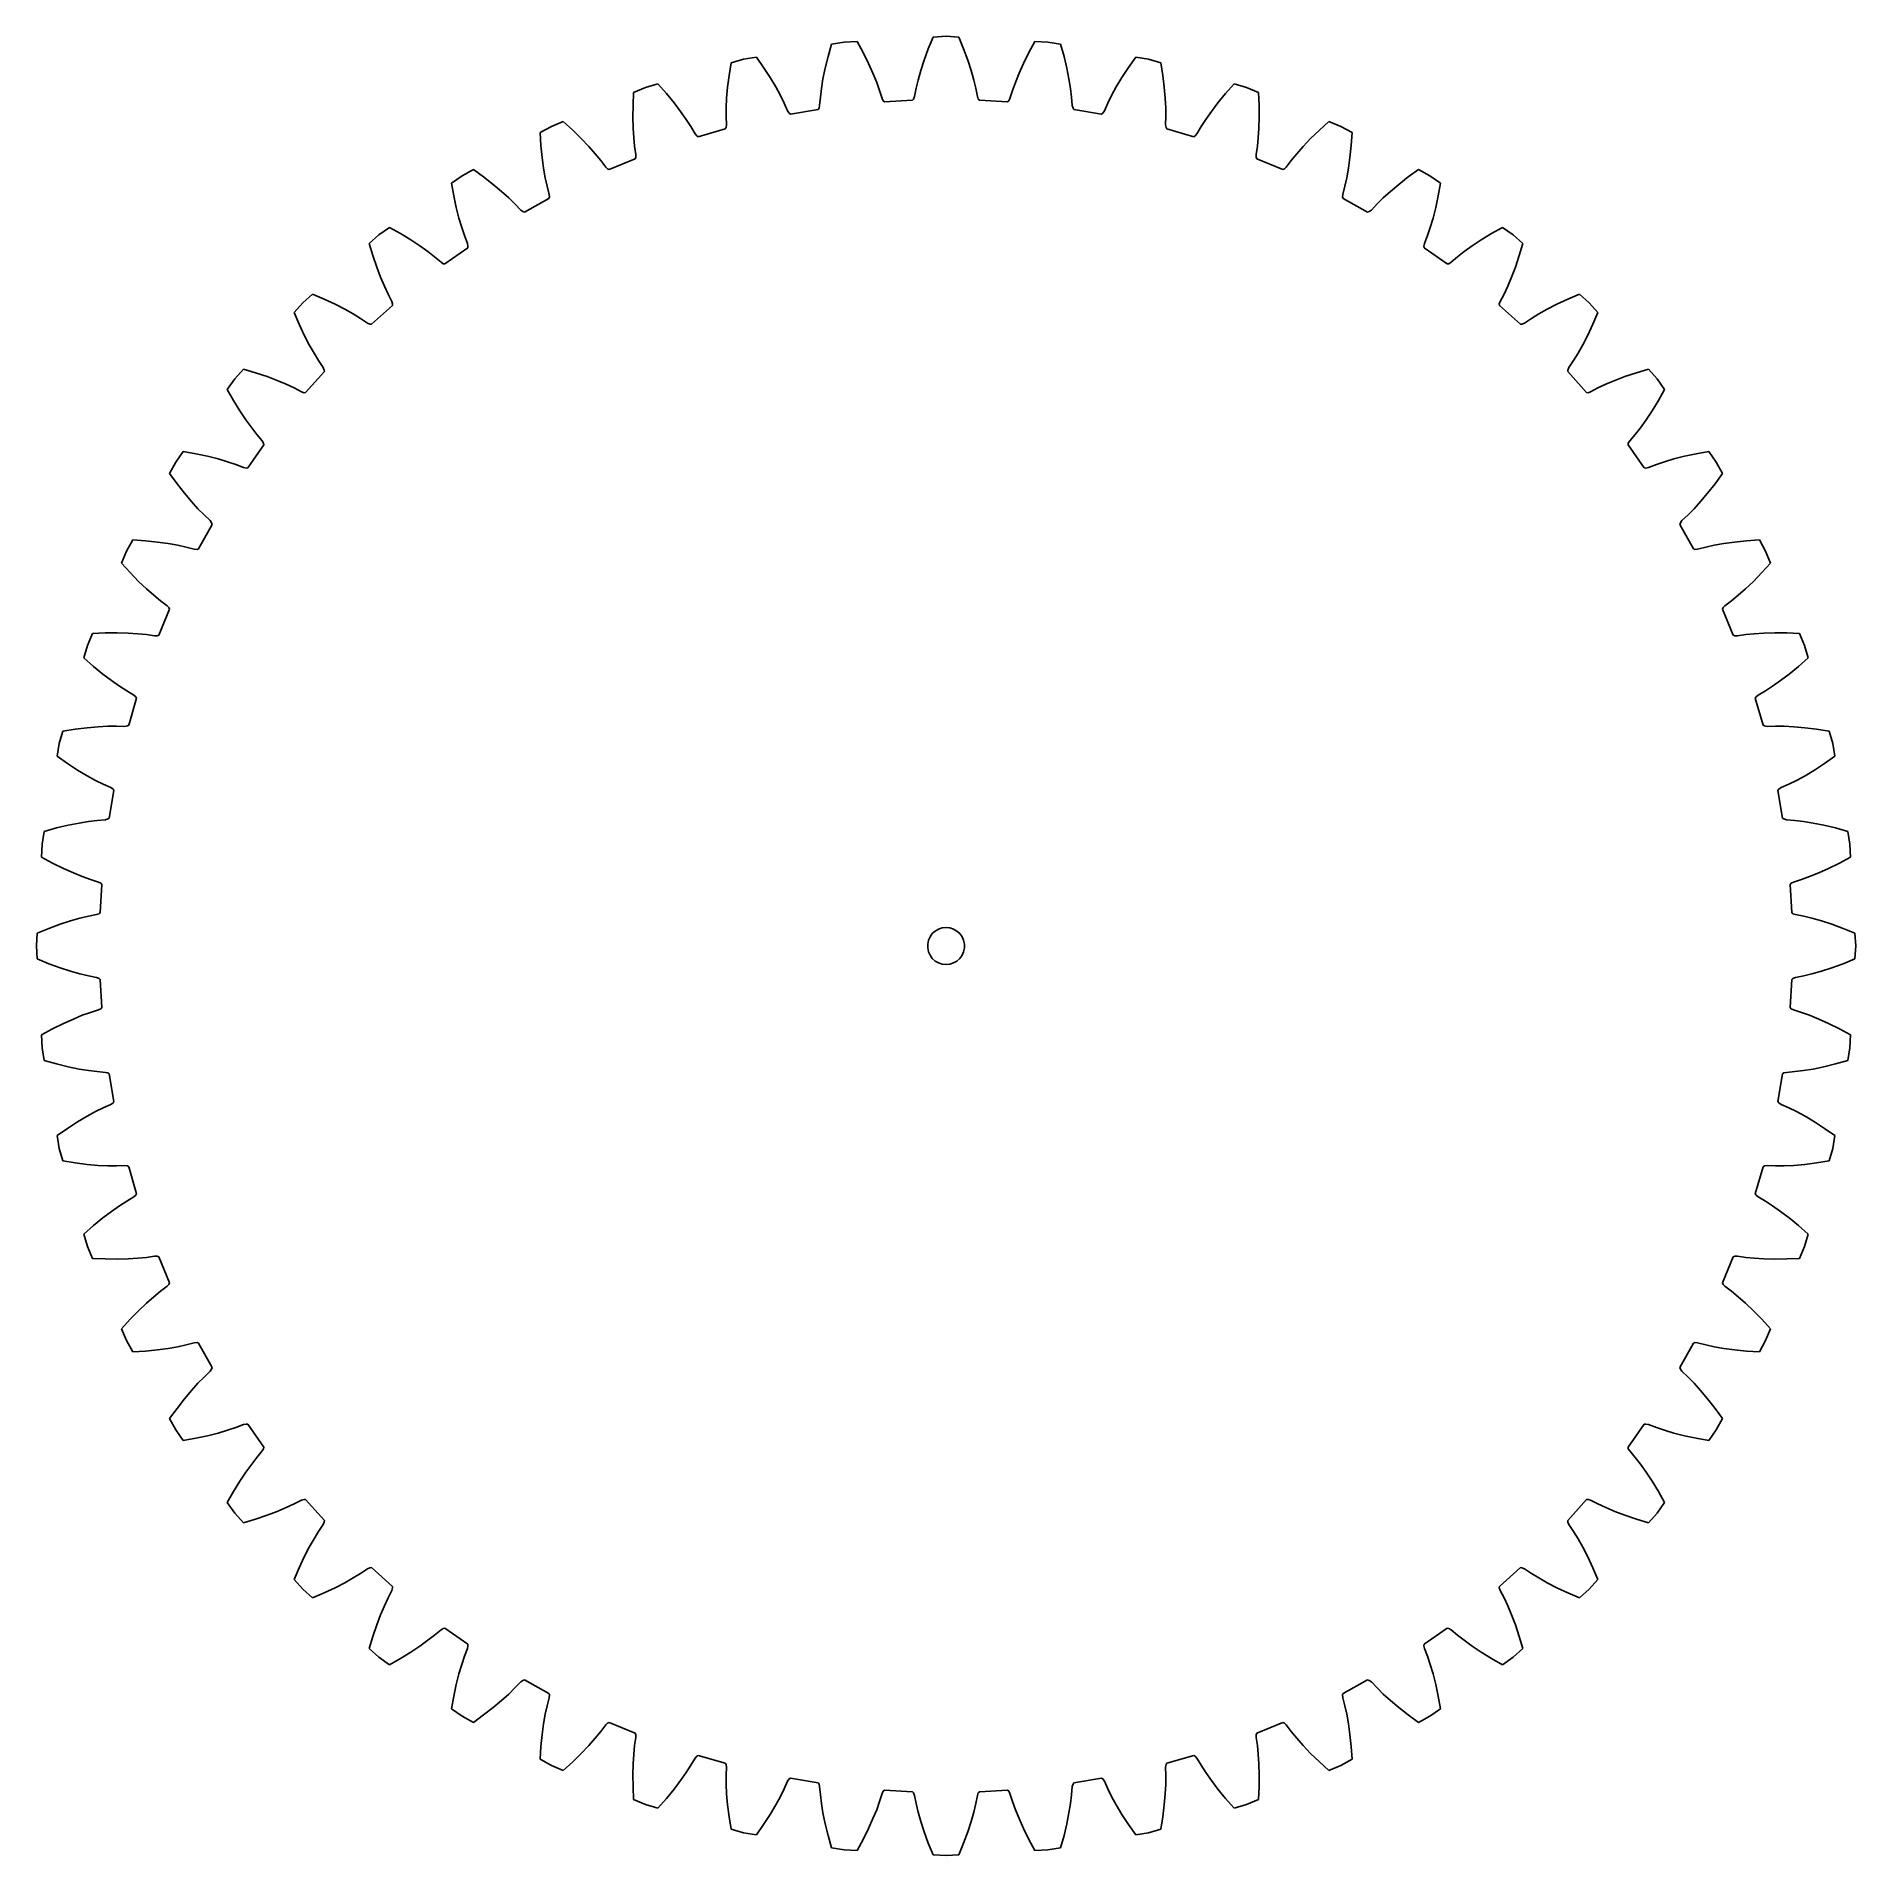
# Model space of a CAD drawing. Extents: x 0 to 148, y 0 to 148.
import ezdxf

# ---------------------------------------------------------------- set-up
doc = ezdxf.new("R2010")
doc.units = 0

msp = doc.modelspace()

# ---------------------------------------------------------------- linework, layer by layer
for p, q in [((73.85, 147.7), (72.8, 147.64)), ((74.89, 147.64), (73.85, 147.7)), ((64.55, 147.06), (64.27, 146.06)), ((65.58, 147.23), (64.55, 147.06)), ((66.63, 147.29), (65.58, 147.23)), ((67.12, 146.38), (66.63, 147.29)), ((67.55, 145.5), (67.12, 146.38)), ((72.41, 146.68), (72.08, 145.76)), ((72.8, 147.64), (72.41, 146.68)), ((75.28, 146.68), (74.89, 147.64)), ((75.62, 145.76), (75.28, 146.68)), ((80.58, 146.38), (80.14, 145.5)), ((81.07, 147.29), (80.58, 146.38)), ((82.12, 147.23), (81.07, 147.29)), ((83.15, 147.06), (82.12, 147.23)), ((83.43, 146.06), (83.15, 147.06)), ((56.41, 145.55), (56.24, 144.53)), ((57.42, 145.84), (56.41, 145.55)), ((58.45, 146.02), (57.42, 145.84)), ((59.04, 145.17), (58.45, 146.02)), ((59.57, 144.35), (59.04, 145.17)), ((64.04, 145.11), (63.86, 144.24)), ((64.27, 146.06), (64.04, 145.11)), ((67.92, 144.7), (67.55, 145.5)), ((71.81, 144.92), (71.59, 144.15)), ((72.08, 145.76), (71.81, 144.92)), ((75.89, 144.92), (75.62, 145.76)), ((76.1, 144.15), (75.89, 144.92)), ((80.14, 145.5), (79.78, 144.7)), ((83.66, 145.11), (83.43, 146.06)), ((83.83, 144.24), (83.66, 145.11)), ((88.66, 145.17), (88.12, 144.35)), ((89.25, 146.02), (88.66, 145.17)), ((90.28, 145.84), (89.25, 146.02)), ((91.29, 145.55), (90.28, 145.84)), ((91.45, 144.53), (91.29, 145.55)), ((49.46, 143.55), (48.49, 143.15)), ((50.46, 143.84), (49.46, 143.55)), ((51.15, 143.07), (50.46, 143.84)), ((56.12, 143.56), (56.04, 142.68)), ((56.24, 144.53), (56.12, 143.56)), ((60.02, 143.59), (59.57, 144.35)), ((60.4, 142.89), (60.02, 143.59)), ((63.74, 143.46), (63.65, 142.77)), ((63.86, 144.24), (63.74, 143.46)), ((68.22, 143.96), (67.92, 144.7)), ((68.45, 143.31), (68.22, 143.96)), ((68.66, 142.66), (68.45, 143.31)), ((71.43, 143.48), (71.3, 142.81)), ((71.59, 144.15), (71.43, 143.48)), ((76.27, 143.48), (76.1, 144.15)), ((76.4, 142.81), (76.27, 143.48)), ((79.24, 143.31), (79.03, 142.66)), ((79.48, 143.96), (79.24, 143.31)), ((79.78, 144.7), (79.48, 143.96)), ((83.96, 143.46), (83.83, 144.24)), ((84.05, 142.77), (83.96, 143.46)), ((87.67, 143.59), (87.29, 142.89)), ((88.12, 144.35), (87.67, 143.59)), ((91.57, 143.56), (91.45, 144.53)), ((91.65, 142.68), (91.57, 143.56)), ((97.23, 143.84), (96.55, 143.07)), ((98.24, 143.55), (97.23, 143.84)), ((99.21, 143.15), (98.24, 143.55)), ((48.44, 142.12), (48.43, 141.14)), ((48.49, 143.15), (48.44, 142.12)), ((51.77, 142.31), (51.15, 143.07)), ((52.3, 141.6), (51.77, 142.31)), ((56.01, 141.89), (56, 141.19)), ((56.04, 142.68), (56.01, 141.89)), ((60.71, 142.27), (60.4, 142.89)), ((60.99, 141.65), (60.71, 142.27)), ((63.54, 141.88), (63.46, 141.77)), ((63.59, 142.09), (63.54, 141.88)), ((63.65, 142.77), (63.59, 142.09)), ((68.76, 142.47), (68.66, 142.66)), ((68.86, 142.38), (68.76, 142.47)), ((71.13, 142.51), (68.86, 142.38)), ((71.22, 142.61), (71.13, 142.51)), ((71.3, 142.81), (71.22, 142.61)), ((76.47, 142.61), (76.4, 142.81)), ((76.56, 142.51), (76.47, 142.61)), ((78.84, 142.38), (76.56, 142.51)), ((78.94, 142.47), (78.84, 142.38)), ((79.03, 142.66), (78.94, 142.47)), ((84.1, 142.09), (84.05, 142.77)), ((84.16, 141.88), (84.1, 142.09)), ((84.23, 141.77), (84.16, 141.88)), ((86.98, 142.27), (86.71, 141.65)), ((87.29, 142.89), (86.98, 142.27)), ((91.69, 141.89), (91.65, 142.68)), ((91.7, 141.19), (91.69, 141.89)), ((95.93, 142.31), (95.39, 141.6)), ((96.55, 143.07), (95.93, 142.31)), ((99.26, 142.12), (99.21, 143.15)), ((99.27, 141.14), (99.26, 142.12)), ((41.81, 140.38), (40.89, 139.88)), ((42.77, 140.78), (41.81, 140.38)), ((43.54, 140.09), (42.77, 140.78)), ((48.43, 141.14), (48.45, 140.25)), ((52.76, 140.95), (52.3, 141.6)), ((53.13, 140.37), (52.76, 140.95)), ((53.48, 139.78), (53.13, 140.37)), ((56.02, 140.51), (55.99, 140.3)), ((56, 141.19), (56.02, 140.51)), ((61.11, 141.47), (60.99, 141.65)), ((61.22, 141.39), (61.11, 141.47)), ((63.46, 141.77), (61.22, 141.39)), ((86.48, 141.39), (84.23, 141.77)), ((86.59, 141.47), (86.48, 141.39)), ((86.71, 141.65), (86.59, 141.47)), ((91.68, 140.51), (91.7, 141.19)), ((91.71, 140.3), (91.68, 140.51)), ((94.56, 140.37), (94.22, 139.78)), ((94.94, 140.95), (94.56, 140.37)), ((95.39, 141.6), (94.94, 140.95)), ((99.25, 140.25), (99.27, 141.14)), ((104.92, 140.78), (104.16, 140.09)), ((105.89, 140.38), (104.92, 140.78)), ((106.81, 139.88), (105.89, 140.38)), ((40.89, 139.88), (40.95, 138.84)), ((40.95, 138.84), (41.05, 137.87)), ((44.24, 139.41), (43.54, 140.09)), ((44.85, 138.76), (44.24, 139.41)), ((48.45, 140.25), (48.5, 139.46)), ((48.5, 139.46), (48.57, 138.77)), ((53.62, 139.62), (53.48, 139.78)), ((53.73, 139.55), (53.62, 139.62)), ((55.92, 140.18), (53.73, 139.55)), ((55.99, 140.3), (55.92, 140.18)), ((91.77, 140.18), (91.71, 140.3)), ((93.96, 139.55), (91.77, 140.18)), ((94.08, 139.62), (93.96, 139.55)), ((94.22, 139.78), (94.08, 139.62)), ((99.13, 138.77), (99.2, 139.46)), ((99.2, 139.46), (99.25, 140.25)), ((103.45, 139.41), (102.84, 138.76)), ((104.16, 140.09), (103.45, 139.41)), ((106.64, 137.87), (106.74, 138.84)), ((106.74, 138.84), (106.81, 139.88)), ((41.05, 137.87), (41.17, 136.99)), ((45.37, 138.17), (44.85, 138.76)), ((45.82, 137.63), (45.37, 138.17)), ((46.23, 137.09), (45.82, 137.63)), ((48.61, 137.76), (46.5, 136.89)), ((48.57, 138.77), (48.66, 138.1)), ((48.66, 137.88), (48.61, 137.76)), ((48.66, 138.1), (48.66, 137.88)), ((99.03, 138.1), (99.13, 138.77)), ((99.04, 137.88), (99.03, 138.1)), ((99.09, 137.76), (99.04, 137.88)), ((101.19, 136.89), (99.09, 137.76)), ((101.88, 137.63), (101.47, 137.09)), ((102.32, 138.17), (101.88, 137.63)), ((102.84, 138.76), (102.32, 138.17)), ((106.52, 136.99), (106.64, 137.87)), ((34.56, 136.38), (33.7, 135.77)), ((35.48, 136.88), (34.56, 136.38)), ((36.31, 136.28), (35.48, 136.88)), ((37.09, 135.68), (36.31, 136.28)), ((41.17, 136.99), (41.31, 136.21)), ((41.31, 136.21), (41.46, 135.53)), ((46.38, 136.94), (46.23, 137.09)), ((46.5, 136.89), (46.38, 136.94)), ((101.32, 136.94), (101.19, 136.89)), ((101.47, 137.09), (101.32, 136.94)), ((106.24, 135.53), (106.38, 136.21)), ((106.38, 136.21), (106.52, 136.99)), ((111.38, 136.28), (110.61, 135.68)), ((112.22, 136.88), (111.38, 136.28)), ((113.14, 136.38), (112.22, 136.88)), ((113.99, 135.77), (113.14, 136.38)), ((33.7, 135.77), (33.88, 134.75)), ((33.88, 134.75), (34.09, 133.8)), ((37.77, 135.11), (37.09, 135.68)), ((38.35, 134.58), (37.77, 135.11)), ((38.85, 134.09), (38.35, 134.58)), ((41.61, 134.53), (39.62, 133.43)), ((41.46, 135.53), (41.63, 134.87)), ((41.65, 134.66), (41.61, 134.53)), ((41.63, 134.87), (41.65, 134.66)), ((106.05, 134.66), (106.07, 134.87)), ((106.09, 134.53), (106.05, 134.66)), ((106.07, 134.87), (106.24, 135.53)), ((108.08, 133.43), (106.09, 134.53)), ((109.34, 134.58), (108.85, 134.09)), ((109.93, 135.11), (109.34, 134.58)), ((110.61, 135.68), (109.93, 135.11)), ((113.61, 133.8), (113.81, 134.75)), ((113.81, 134.75), (113.99, 135.77)), ((34.09, 133.8), (34.31, 132.94)), ((34.31, 132.94), (34.53, 132.18)), ((39.32, 133.6), (38.85, 134.09)), ((39.49, 133.47), (39.32, 133.6)), ((39.62, 133.43), (39.49, 133.47)), ((108.21, 133.47), (108.08, 133.43)), ((108.38, 133.6), (108.21, 133.47)), ((108.85, 134.09), (108.38, 133.6)), ((113.16, 132.18), (113.39, 132.94)), ((113.39, 132.94), (113.61, 133.8)), ((27.8, 131.58), (27.02, 130.89)), ((28.66, 132.19), (27.8, 131.58)), ((29.56, 131.69), (28.66, 132.19)), ((30.4, 131.17), (29.56, 131.69)), ((34.53, 132.18), (34.76, 131.52)), ((34.76, 131.52), (35, 130.88)), ((112.7, 130.88), (112.94, 131.52)), ((112.94, 131.52), (113.16, 132.18)), ((118.14, 131.69), (117.3, 131.17)), ((119.04, 132.19), (118.14, 131.69)), ((119.89, 131.58), (119.04, 132.19)), ((120.67, 130.89), (119.89, 131.58)), ((27.02, 130.89), (27.32, 129.9)), ((31.13, 130.68), (30.4, 131.17)), ((31.78, 130.22), (31.13, 130.68)), ((32.33, 129.79), (31.78, 130.22)), ((35.02, 130.54), (33.16, 129.22)), ((35, 130.88), (35.04, 130.67)), ((35.04, 130.67), (35.02, 130.54)), ((112.65, 130.67), (112.7, 130.88)), ((112.68, 130.54), (112.65, 130.67)), ((114.53, 129.22), (112.68, 130.54)), ((115.92, 130.22), (115.37, 129.79)), ((116.56, 130.68), (115.92, 130.22)), ((117.3, 131.17), (116.56, 130.68)), ((120.38, 129.9), (120.67, 130.89)), ((27.32, 129.9), (27.63, 128.97)), ((27.63, 128.97), (27.94, 128.14)), ((32.85, 129.36), (32.33, 129.79)), ((33.03, 129.24), (32.85, 129.36)), ((33.16, 129.22), (33.03, 129.24)), ((114.67, 129.24), (114.53, 129.22)), ((114.85, 129.36), (114.67, 129.24)), ((115.37, 129.79), (114.85, 129.36)), ((119.75, 128.14), (120.07, 128.97)), ((120.07, 128.97), (120.38, 129.9)), ((27.94, 128.14), (28.25, 127.41)), ((28.25, 127.41), (28.55, 126.78)), ((119.15, 126.78), (119.45, 127.41)), ((119.45, 127.41), (119.75, 128.14)), ((21.63, 126.07), (20.93, 125.28)), ((22.41, 126.76), (21.63, 126.07)), ((23.36, 126.36), (22.41, 126.76)), ((24.25, 125.95), (23.36, 126.36)), ((25.04, 125.54), (24.25, 125.95)), ((25.73, 125.16), (25.04, 125.54)), ((28.92, 125.84), (27.22, 124.32)), ((28.55, 126.78), (28.86, 126.17)), ((28.86, 126.17), (28.92, 125.97)), ((28.92, 125.97), (28.92, 125.84)), ((118.77, 125.97), (118.84, 126.17)), ((118.78, 125.84), (118.77, 125.97)), ((120.48, 124.32), (118.78, 125.84)), ((118.84, 126.17), (119.15, 126.78)), ((122.66, 125.54), (121.97, 125.16)), ((123.45, 125.95), (122.66, 125.54)), ((124.33, 126.36), (123.45, 125.95)), ((125.28, 126.76), (124.33, 126.36)), ((126.07, 126.07), (125.28, 126.76)), ((126.76, 125.28), (126.07, 126.07)), ((20.93, 125.28), (21.33, 124.33)), ((21.33, 124.33), (21.75, 123.45)), ((26.32, 124.79), (25.73, 125.16)), ((26.89, 124.42), (26.32, 124.79)), ((27.08, 124.33), (26.89, 124.42)), ((27.22, 124.32), (27.08, 124.33)), ((120.61, 124.33), (120.48, 124.32)), ((120.81, 124.42), (120.61, 124.33)), ((121.37, 124.79), (120.81, 124.42)), ((121.97, 125.16), (121.37, 124.79)), ((125.95, 123.45), (126.36, 124.33)), ((126.36, 124.33), (126.76, 125.28)), ((21.75, 123.45), (22.15, 122.66)), ((22.15, 122.66), (22.54, 121.97)), ((125.16, 121.97), (125.54, 122.66)), ((125.54, 122.66), (125.95, 123.45)), ((22.54, 121.97), (22.9, 121.37)), ((22.9, 121.37), (23.28, 120.81)), ((124.42, 120.81), (124.79, 121.37)), ((124.79, 121.37), (125.16, 121.97)), ((16.11, 119.89), (15.5, 119.04)), ((16.81, 120.67), (16.11, 119.89)), ((17.8, 120.38), (16.81, 120.67)), ((18.73, 120.07), (17.8, 120.38)), ((19.56, 119.75), (18.73, 120.07)), ((20.29, 119.45), (19.56, 119.75)), ((23.38, 120.48), (21.86, 118.78)), ((23.28, 120.81), (23.37, 120.61)), ((23.37, 120.61), (23.38, 120.48)), ((124.32, 120.48), (124.33, 120.61)), ((125.84, 118.78), (124.32, 120.48)), ((124.33, 120.61), (124.42, 120.81)), ((128.14, 119.75), (127.41, 119.45)), ((128.97, 120.07), (128.14, 119.75)), ((129.9, 120.38), (128.97, 120.07)), ((130.89, 120.67), (129.9, 120.38)), ((131.58, 119.89), (130.89, 120.67)), ((132.19, 119.04), (131.58, 119.89)), ((15.5, 119.04), (16.01, 118.14)), ((20.92, 119.15), (20.29, 119.45)), ((21.52, 118.84), (20.92, 119.15)), ((21.73, 118.77), (21.52, 118.84)), ((21.86, 118.78), (21.73, 118.77)), ((125.97, 118.77), (125.84, 118.78)), ((126.17, 118.84), (125.97, 118.77)), ((126.78, 119.15), (126.17, 118.84)), ((127.41, 119.45), (126.78, 119.15)), ((131.69, 118.14), (132.19, 119.04)), ((16.01, 118.14), (16.52, 117.3)), ((16.52, 117.3), (17.01, 116.56)), ((130.68, 116.56), (131.17, 117.3)), ((131.17, 117.3), (131.69, 118.14)), ((17.01, 116.56), (17.48, 115.92)), ((17.48, 115.92), (17.9, 115.37)), ((17.9, 115.37), (18.34, 114.85)), ((129.36, 114.85), (129.79, 115.37)), ((129.79, 115.37), (130.22, 115.92)), ((130.22, 115.92), (130.68, 116.56)), ((11.93, 113.99), (11.32, 113.14)), ((12.94, 113.81), (11.93, 113.99)), ((13.9, 113.61), (12.94, 113.81)), ((18.47, 114.53), (17.16, 112.68)), ((18.34, 114.85), (18.45, 114.67)), ((18.45, 114.67), (18.47, 114.53)), ((129.22, 114.53), (129.24, 114.67)), ((130.54, 112.68), (129.22, 114.53)), ((129.24, 114.67), (129.36, 114.85)), ((134.75, 113.81), (133.8, 113.61)), ((135.77, 113.99), (134.75, 113.81)), ((136.38, 113.14), (135.77, 113.99)), ((11.32, 113.14), (10.81, 112.22)), ((14.76, 113.39), (13.9, 113.61)), ((15.52, 113.16), (14.76, 113.39)), ((16.18, 112.94), (15.52, 113.16)), ((16.81, 112.7), (16.18, 112.94)), ((17.02, 112.65), (16.81, 112.7)), ((17.16, 112.68), (17.02, 112.65)), ((130.67, 112.65), (130.54, 112.68)), ((130.88, 112.7), (130.67, 112.65)), ((131.52, 112.94), (130.88, 112.7)), ((132.18, 113.16), (131.52, 112.94)), ((132.94, 113.39), (132.18, 113.16)), ((133.8, 113.61), (132.94, 113.39)), ((136.88, 112.22), (136.38, 113.14)), ((10.81, 112.22), (11.42, 111.38)), ((11.42, 111.38), (12.02, 110.61)), ((135.68, 110.61), (136.28, 111.38)), ((136.28, 111.38), (136.88, 112.22)), ((12.02, 110.61), (12.59, 109.93)), ((12.59, 109.93), (13.12, 109.34)), ((13.12, 109.34), (13.61, 108.85)), ((134.09, 108.85), (134.58, 109.34)), ((134.58, 109.34), (135.11, 109.93)), ((135.11, 109.93), (135.68, 110.61)), ((14.27, 108.08), (13.16, 106.09)), ((13.61, 108.85), (14.1, 108.38)), ((14.1, 108.38), (14.23, 108.21)), ((14.23, 108.21), (14.27, 108.08)), ((133.43, 108.08), (133.47, 108.21)), ((134.53, 106.09), (133.43, 108.08)), ((133.47, 108.21), (133.6, 108.38)), ((133.6, 108.38), (134.09, 108.85)), ((7.82, 106.81), (7.31, 105.89)), ((8.85, 106.74), (7.82, 106.81)), ((9.83, 106.64), (8.85, 106.74)), ((10.7, 106.52), (9.83, 106.64)), ((11.48, 106.38), (10.7, 106.52)), ((12.16, 106.24), (11.48, 106.38)), ((136.21, 106.38), (135.53, 106.24)), ((136.99, 106.52), (136.21, 106.38)), ((137.87, 106.64), (136.99, 106.52)), ((138.84, 106.74), (137.87, 106.64)), ((139.88, 106.81), (138.84, 106.74)), ((140.38, 105.89), (139.88, 106.81)), ((7.31, 105.89), (6.91, 104.92)), ((6.91, 104.92), (7.61, 104.16)), ((12.82, 106.07), (12.16, 106.24)), ((13.04, 106.05), (12.82, 106.07)), ((13.16, 106.09), (13.04, 106.05)), ((134.66, 106.05), (134.53, 106.09)), ((134.87, 106.07), (134.66, 106.05)), ((135.53, 106.24), (134.87, 106.07)), ((140.09, 104.16), (140.78, 104.92)), ((140.78, 104.92), (140.38, 105.89)), ((7.61, 104.16), (8.29, 103.45)), ((8.29, 103.45), (8.93, 102.84)), ((138.76, 102.84), (139.41, 103.45)), ((139.41, 103.45), (140.09, 104.16)), ((8.93, 102.84), (9.53, 102.32)), ((9.53, 102.32), (10.07, 101.88)), ((137.63, 101.88), (138.17, 102.32)), ((138.17, 102.32), (138.76, 102.84)), ((10.81, 101.19), (9.94, 99.09)), ((10.07, 101.88), (10.61, 101.47)), ((10.61, 101.47), (10.76, 101.32)), ((10.76, 101.32), (10.81, 101.19)), ((136.89, 101.19), (136.94, 101.32)), ((137.76, 99.09), (136.89, 101.19)), ((136.94, 101.32), (137.09, 101.47)), ((137.09, 101.47), (137.63, 101.88)), ((4.55, 99.21), (4.14, 98.24)), ((5.58, 99.26), (4.55, 99.21)), ((6.56, 99.27), (5.58, 99.26)), ((7.44, 99.25), (6.56, 99.27)), ((8.23, 99.2), (7.44, 99.25)), ((8.93, 99.13), (8.23, 99.2)), ((9.6, 99.03), (8.93, 99.13)), ((9.81, 99.04), (9.6, 99.03)), ((9.94, 99.09), (9.81, 99.04)), ((137.88, 99.04), (137.76, 99.09)), ((138.1, 99.03), (137.88, 99.04)), ((138.77, 99.13), (138.1, 99.03)), ((139.46, 99.2), (138.77, 99.13)), ((140.25, 99.25), (139.46, 99.2)), ((141.14, 99.27), (140.25, 99.25)), ((142.12, 99.26), (141.14, 99.27)), ((143.15, 99.21), (142.12, 99.26)), ((143.55, 98.24), (143.15, 99.21)), ((4.14, 98.24), (3.85, 97.23)), ((143.84, 97.23), (143.55, 98.24)), ((3.85, 97.23), (4.63, 96.55)), ((4.63, 96.55), (5.39, 95.93)), ((142.31, 95.93), (143.07, 96.55)), ((143.07, 96.55), (143.84, 97.23)), ((5.39, 95.93), (6.09, 95.39)), ((6.09, 95.39), (6.74, 94.94)), ((6.74, 94.94), (7.33, 94.56)), ((7.33, 94.56), (7.91, 94.22)), ((139.78, 94.22), (140.37, 94.56)), ((140.37, 94.56), (140.95, 94.94)), ((140.95, 94.94), (141.6, 95.39)), ((141.6, 95.39), (142.31, 95.93)), ((8.14, 93.96), (7.51, 91.77)), ((7.91, 94.22), (8.08, 94.08)), ((8.08, 94.08), (8.14, 93.96)), ((139.55, 93.96), (139.62, 94.08)), ((140.18, 91.77), (139.55, 93.96)), ((139.62, 94.08), (139.78, 94.22)), ((4.13, 91.57), (3.16, 91.45)), ((5.02, 91.65), (4.13, 91.57)), ((5.81, 91.69), (5.02, 91.65)), ((6.5, 91.7), (5.81, 91.69)), ((7.18, 91.68), (6.5, 91.7)), ((7.4, 91.71), (7.18, 91.68)), ((7.51, 91.77), (7.4, 91.71)), ((140.3, 91.71), (140.18, 91.77)), ((140.51, 91.68), (140.3, 91.71)), ((141.19, 91.7), (140.51, 91.68)), ((141.89, 91.69), (141.19, 91.7)), ((142.68, 91.65), (141.89, 91.69)), ((143.56, 91.57), (142.68, 91.65)), ((144.53, 91.45), (143.56, 91.57)), ((1.85, 90.28), (1.68, 89.25)), ((2.14, 91.29), (1.85, 90.28)), ((3.16, 91.45), (2.14, 91.29)), ((145.55, 91.29), (144.53, 91.45)), ((145.84, 90.28), (145.55, 91.29)), ((146.02, 89.25), (145.84, 90.28)), ((1.68, 89.25), (2.52, 88.66)), ((2.52, 88.66), (3.35, 88.12)), ((144.35, 88.12), (145.17, 88.66)), ((145.17, 88.66), (146.02, 89.25)), ((3.35, 88.12), (4.11, 87.67)), ((4.11, 87.67), (4.8, 87.29)), ((4.8, 87.29), (5.43, 86.98)), ((142.27, 86.98), (142.89, 87.29)), ((142.89, 87.29), (143.59, 87.67)), ((143.59, 87.67), (144.35, 88.12)), ((5.43, 86.98), (6.05, 86.71)), ((6.3, 86.48), (5.92, 84.23)), ((6.05, 86.71), (6.23, 86.59)), ((6.23, 86.59), (6.3, 86.48)), ((141.39, 86.48), (141.47, 86.59)), ((141.77, 84.23), (141.39, 86.48)), ((141.47, 86.59), (141.65, 86.71)), ((141.65, 86.71), (142.27, 86.98)), ((5.92, 84.23), (5.81, 84.16)), ((141.88, 84.16), (141.77, 84.23)), ((0.64, 83.15), (0.46, 82.12)), ((1.63, 83.43), (0.64, 83.15)), ((2.59, 83.66), (1.63, 83.43)), ((3.46, 83.83), (2.59, 83.66)), ((4.24, 83.96), (3.46, 83.83)), ((4.93, 84.05), (4.24, 83.96)), ((5.61, 84.1), (4.93, 84.05)), ((5.81, 84.16), (5.61, 84.1)), ((142.09, 84.1), (141.88, 84.16)), ((142.77, 84.05), (142.09, 84.1)), ((143.46, 83.96), (142.77, 84.05)), ((144.24, 83.83), (143.46, 83.96)), ((145.11, 83.66), (144.24, 83.83)), ((146.06, 83.43), (145.11, 83.66)), ((147.06, 83.15), (146.06, 83.43)), ((147.23, 82.12), (147.06, 83.15)), ((0.46, 82.12), (0.41, 81.07)), ((147.29, 81.07), (147.23, 82.12)), ((0.41, 81.07), (1.31, 80.58)), ((1.31, 80.58), (2.19, 80.14)), ((2.19, 80.14), (3, 79.78)), ((3, 79.78), (3.73, 79.48)), ((143.96, 79.48), (144.7, 79.78)), ((144.7, 79.78), (145.5, 80.14)), ((145.5, 80.14), (146.38, 80.58)), ((146.38, 80.58), (147.29, 81.07)), ((3.73, 79.48), (4.39, 79.24)), ((4.39, 79.24), (5.03, 79.03)), ((5.03, 79.03), (5.23, 78.94)), ((5.31, 78.84), (5.19, 76.56)), ((5.23, 78.94), (5.31, 78.84)), ((142.38, 78.84), (142.47, 78.94)), ((142.51, 76.56), (142.38, 78.84)), ((142.47, 78.94), (142.66, 79.03)), ((142.66, 79.03), (143.31, 79.24)), ((143.31, 79.24), (143.96, 79.48)), ((1.94, 75.62), (1.02, 75.28)), ((2.78, 75.89), (1.94, 75.62)), ((3.54, 76.1), (2.78, 75.89)), ((4.22, 76.27), (3.54, 76.1)), ((4.89, 76.4), (4.22, 76.27)), ((5.09, 76.47), (4.89, 76.4)), ((5.19, 76.56), (5.09, 76.47)), ((73.54, 75.32), (73.85, 75.35)), ((73.85, 75.35), (74.16, 75.32)), ((142.61, 76.47), (142.51, 76.56)), ((142.81, 76.4), (142.61, 76.47)), ((143.48, 76.27), (142.81, 76.4)), ((144.15, 76.1), (143.48, 76.27)), ((144.92, 75.89), (144.15, 76.1)), ((145.76, 75.62), (144.92, 75.89)), ((146.68, 75.28), (145.76, 75.62)), ((0.06, 74.89), (0, 73.85)), ((0, 73.85), (0.06, 72.8)), ((1.02, 75.28), (0.06, 74.89)), ((72.36, 74), (72.42, 74.31)), ((72.36, 73.69), (72.36, 74)), ((72.42, 74.31), (72.55, 74.6)), ((72.55, 74.6), (72.73, 74.85)), ((72.73, 74.85), (72.97, 75.06)), ((72.97, 75.06), (73.24, 75.22)), ((73.24, 75.22), (73.54, 75.32)), ((74.16, 75.32), (74.46, 75.22)), ((74.46, 75.22), (74.73, 75.06)), ((74.73, 75.06), (74.96, 74.85)), ((74.96, 74.85), (75.15, 74.6)), ((75.15, 74.6), (75.27, 74.31)), ((75.27, 74.31), (75.34, 74)), ((75.34, 74), (75.34, 73.69)), ((147.64, 74.89), (146.68, 75.28)), ((147.7, 73.85), (147.64, 74.89)), ((147.64, 72.8), (147.7, 73.85)), ((0.06, 72.8), (1.02, 72.41)), ((1.02, 72.41), (1.94, 72.08)), ((72.42, 73.38), (72.36, 73.69)), ((72.55, 73.1), (72.42, 73.38)), ((72.73, 72.84), (72.55, 73.1)), ((72.97, 72.63), (72.73, 72.84)), ((73.24, 72.48), (72.97, 72.63)), ((73.54, 72.38), (73.24, 72.48)), ((73.85, 72.35), (73.54, 72.38)), ((74.16, 72.38), (73.85, 72.35)), ((74.46, 72.48), (74.16, 72.38)), ((74.73, 72.63), (74.46, 72.48)), ((74.96, 72.84), (74.73, 72.63)), ((75.15, 73.1), (74.96, 72.84)), ((75.27, 73.38), (75.15, 73.1)), ((75.34, 73.69), (75.27, 73.38)), ((145.76, 72.08), (146.68, 72.41)), ((146.68, 72.41), (147.64, 72.8)), ((1.94, 72.08), (2.78, 71.81)), ((2.78, 71.81), (3.54, 71.59)), ((3.54, 71.59), (4.22, 71.43)), ((4.22, 71.43), (4.89, 71.3)), ((4.89, 71.3), (5.09, 71.22)), ((5.09, 71.22), (5.19, 71.13)), ((5.19, 71.13), (5.31, 68.86)), ((142.38, 68.86), (142.51, 71.13)), ((142.51, 71.13), (142.61, 71.22)), ((142.61, 71.22), (142.81, 71.3)), ((142.81, 71.3), (143.48, 71.43)), ((143.48, 71.43), (144.15, 71.59)), ((144.15, 71.59), (144.92, 71.81)), ((144.92, 71.81), (145.76, 72.08)), ((3.73, 68.22), (3, 67.92)), ((4.39, 68.45), (3.73, 68.22)), ((5.03, 68.66), (4.39, 68.45)), ((5.23, 68.76), (5.03, 68.66)), ((5.31, 68.86), (5.23, 68.76)), ((142.47, 68.76), (142.38, 68.86)), ((142.66, 68.66), (142.47, 68.76)), ((143.31, 68.45), (142.66, 68.66)), ((143.96, 68.22), (143.31, 68.45)), ((144.7, 67.92), (143.96, 68.22)), ((1.31, 67.12), (0.41, 66.63)), ((0.41, 66.63), (0.46, 65.58)), ((2.19, 67.55), (1.31, 67.12)), ((3, 67.92), (2.19, 67.55)), ((145.5, 67.55), (144.7, 67.92)), ((146.38, 67.12), (145.5, 67.55)), ((147.29, 66.63), (146.38, 67.12)), ((147.23, 65.58), (147.29, 66.63)), ((0.46, 65.58), (0.64, 64.55)), ((147.06, 64.55), (147.23, 65.58)), ((0.64, 64.55), (1.63, 64.27)), ((1.63, 64.27), (2.59, 64.04)), ((2.59, 64.04), (3.46, 63.86)), ((3.46, 63.86), (4.24, 63.74)), ((4.24, 63.74), (4.93, 63.65)), ((4.93, 63.65), (5.61, 63.59)), ((5.61, 63.59), (5.81, 63.54)), ((5.81, 63.54), (5.92, 63.46)), ((141.77, 63.46), (141.88, 63.54)), ((141.88, 63.54), (142.09, 63.59)), ((142.09, 63.59), (142.77, 63.65)), ((142.77, 63.65), (143.46, 63.74)), ((143.46, 63.74), (144.24, 63.86)), ((144.24, 63.86), (145.11, 64.04)), ((145.11, 64.04), (146.06, 64.27)), ((146.06, 64.27), (147.06, 64.55)), ((5.92, 63.46), (6.3, 61.22)), ((141.39, 61.22), (141.77, 63.46)), ((5.43, 60.71), (4.8, 60.4)), ((6.05, 60.99), (5.43, 60.71)), ((6.23, 61.11), (6.05, 60.99)), ((6.3, 61.22), (6.23, 61.11)), ((141.47, 61.11), (141.39, 61.22)), ((141.65, 60.99), (141.47, 61.11)), ((142.27, 60.71), (141.65, 60.99)), ((142.89, 60.4), (142.27, 60.71)), ((3.35, 59.57), (2.52, 59.04)), ((4.11, 60.02), (3.35, 59.57)), ((4.8, 60.4), (4.11, 60.02)), ((143.59, 60.02), (142.89, 60.4)), ((144.35, 59.57), (143.59, 60.02)), ((145.17, 59.04), (144.35, 59.57)), ((2.52, 59.04), (1.68, 58.45)), ((1.68, 58.45), (1.85, 57.42)), ((146.02, 58.45), (145.17, 59.04)), ((145.84, 57.42), (146.02, 58.45)), ((1.85, 57.42), (2.14, 56.41)), ((2.14, 56.41), (3.16, 56.24)), ((3.16, 56.24), (4.13, 56.12)), ((143.56, 56.12), (144.53, 56.24)), ((144.53, 56.24), (145.55, 56.41)), ((145.55, 56.41), (145.84, 57.42)), ((4.13, 56.12), (5.02, 56.04)), ((5.02, 56.04), (5.81, 56.01)), ((5.81, 56.01), (6.5, 56)), ((6.5, 56), (7.18, 56.02)), ((7.18, 56.02), (7.4, 55.99)), ((7.4, 55.99), (7.51, 55.92)), ((7.51, 55.92), (8.14, 53.73)), ((139.55, 53.73), (140.18, 55.92)), ((140.18, 55.92), (140.3, 55.99)), ((140.3, 55.99), (140.51, 56.02)), ((140.51, 56.02), (141.19, 56)), ((141.19, 56), (141.89, 56.01)), ((141.89, 56.01), (142.68, 56.04)), ((142.68, 56.04), (143.56, 56.12)), ((7.91, 53.48), (7.33, 53.13)), ((8.08, 53.62), (7.91, 53.48)), ((8.14, 53.73), (8.08, 53.62)), ((139.62, 53.62), (139.55, 53.73)), ((139.78, 53.48), (139.62, 53.62)), ((140.37, 53.13), (139.78, 53.48)), ((5.39, 51.77), (4.63, 51.15)), ((6.09, 52.3), (5.39, 51.77)), ((6.74, 52.76), (6.09, 52.3)), ((7.33, 53.13), (6.74, 52.76)), ((140.95, 52.76), (140.37, 53.13)), ((141.6, 52.3), (140.95, 52.76)), ((142.31, 51.77), (141.6, 52.3)), ((143.07, 51.15), (142.31, 51.77)), ((4.63, 51.15), (3.85, 50.46)), ((3.85, 50.46), (4.14, 49.46)), ((143.84, 50.46), (143.07, 51.15)), ((143.55, 49.46), (143.84, 50.46)), ((4.14, 49.46), (4.55, 48.49)), ((143.15, 48.49), (143.55, 49.46)), ((4.55, 48.49), (5.58, 48.44)), ((5.58, 48.44), (6.56, 48.43)), ((6.56, 48.43), (7.44, 48.45)), ((7.44, 48.45), (8.23, 48.5)), ((8.23, 48.5), (8.93, 48.57)), ((8.93, 48.57), (9.6, 48.66)), ((9.6, 48.66), (9.81, 48.66)), ((9.81, 48.66), (9.94, 48.61)), ((9.94, 48.61), (10.81, 46.5)), ((136.89, 46.5), (137.76, 48.61)), ((137.76, 48.61), (137.88, 48.66)), ((137.88, 48.66), (138.1, 48.66)), ((138.1, 48.66), (138.77, 48.57)), ((138.77, 48.57), (139.46, 48.5)), ((139.46, 48.5), (140.25, 48.45)), ((140.25, 48.45), (141.14, 48.43)), ((141.14, 48.43), (142.12, 48.44)), ((142.12, 48.44), (143.15, 48.49)), ((10.07, 45.82), (9.53, 45.37)), ((10.61, 46.23), (10.07, 45.82)), ((10.76, 46.38), (10.61, 46.23)), ((10.81, 46.5), (10.76, 46.38)), ((136.94, 46.38), (136.89, 46.5)), ((137.09, 46.23), (136.94, 46.38)), ((137.63, 45.82), (137.09, 46.23)), ((138.17, 45.37), (137.63, 45.82)), ((8.93, 44.85), (8.29, 44.24)), ((9.53, 45.37), (8.93, 44.85)), ((138.76, 44.85), (138.17, 45.37)), ((139.41, 44.24), (138.76, 44.85)), ((7.61, 43.54), (6.91, 42.77)), ((8.29, 44.24), (7.61, 43.54)), ((140.09, 43.54), (139.41, 44.24)), ((140.78, 42.77), (140.09, 43.54)), ((6.91, 42.77), (7.31, 41.81)), ((7.31, 41.81), (7.82, 40.89)), ((11.48, 41.31), (12.16, 41.46)), ((12.16, 41.46), (12.82, 41.63)), ((12.82, 41.63), (13.04, 41.65)), ((13.04, 41.65), (13.16, 41.61)), ((13.16, 41.61), (14.27, 39.62)), ((133.43, 39.62), (134.53, 41.61)), ((134.53, 41.61), (134.66, 41.65)), ((134.66, 41.65), (134.87, 41.63)), ((134.87, 41.63), (135.53, 41.46)), ((135.53, 41.46), (136.21, 41.31)), ((139.88, 40.89), (140.38, 41.81)), ((140.38, 41.81), (140.78, 42.77)), ((7.82, 40.89), (8.85, 40.95)), ((8.85, 40.95), (9.83, 41.05)), ((9.83, 41.05), (10.7, 41.17)), ((10.7, 41.17), (11.48, 41.31)), ((136.21, 41.31), (136.99, 41.17)), ((136.99, 41.17), (137.87, 41.05)), ((137.87, 41.05), (138.84, 40.95)), ((138.84, 40.95), (139.88, 40.89)), ((13.61, 38.85), (13.12, 38.35)), ((14.1, 39.32), (13.61, 38.85)), ((14.23, 39.49), (14.1, 39.32)), ((14.27, 39.62), (14.23, 39.49)), ((133.47, 39.49), (133.43, 39.62)), ((133.6, 39.32), (133.47, 39.49)), ((134.09, 38.85), (133.6, 39.32)), ((134.58, 38.35), (134.09, 38.85)), ((12.02, 37.09), (11.42, 36.31)), ((12.59, 37.77), (12.02, 37.09)), ((13.12, 38.35), (12.59, 37.77)), ((135.11, 37.77), (134.58, 38.35)), ((135.68, 37.09), (135.11, 37.77)), ((136.28, 36.31), (135.68, 37.09)), ((11.42, 36.31), (10.81, 35.48)), ((10.81, 35.48), (11.32, 34.56)), ((136.88, 35.48), (136.28, 36.31)), ((136.38, 34.56), (136.88, 35.48)), ((11.32, 34.56), (11.93, 33.7)), ((12.94, 33.88), (13.9, 34.09)), ((13.9, 34.09), (14.76, 34.31)), ((14.76, 34.31), (15.52, 34.53)), ((15.52, 34.53), (16.18, 34.76)), ((16.18, 34.76), (16.81, 35)), ((16.81, 35), (17.02, 35.04)), ((17.02, 35.04), (17.16, 35.02)), ((17.16, 35.02), (18.47, 33.16)), ((129.22, 33.16), (130.54, 35.02)), ((130.54, 35.02), (130.67, 35.04)), ((130.67, 35.04), (130.88, 35)), ((130.88, 35), (131.52, 34.76)), ((131.52, 34.76), (132.18, 34.53)), ((132.18, 34.53), (132.94, 34.31)), ((132.94, 34.31), (133.8, 34.09)), ((133.8, 34.09), (134.75, 33.88)), ((135.77, 33.7), (136.38, 34.56)), ((11.93, 33.7), (12.94, 33.88)), ((18.34, 32.85), (17.9, 32.33)), ((18.45, 33.03), (18.34, 32.85)), ((18.47, 33.16), (18.45, 33.03)), ((129.24, 33.03), (129.22, 33.16)), ((129.36, 32.85), (129.24, 33.03)), ((129.79, 32.33), (129.36, 32.85)), ((134.75, 33.88), (135.77, 33.7)), ((17.01, 31.13), (16.52, 30.4)), ((17.48, 31.78), (17.01, 31.13)), ((17.9, 32.33), (17.48, 31.78)), ((130.22, 31.78), (129.79, 32.33)), ((130.68, 31.13), (130.22, 31.78)), ((131.17, 30.4), (130.68, 31.13)), ((16.01, 29.56), (15.5, 28.66)), ((16.52, 30.4), (16.01, 29.56)), ((131.69, 29.56), (131.17, 30.4)), ((132.19, 28.66), (131.69, 29.56)), ((15.5, 28.66), (16.11, 27.8)), ((19.56, 27.94), (20.29, 28.25)), ((20.29, 28.25), (20.92, 28.55)), ((20.92, 28.55), (21.52, 28.86)), ((21.52, 28.86), (21.73, 28.92)), ((21.73, 28.92), (21.86, 28.92)), ((21.86, 28.92), (23.38, 27.22)), ((124.32, 27.22), (125.84, 28.92)), ((125.84, 28.92), (125.97, 28.92)), ((125.97, 28.92), (126.17, 28.86)), ((126.17, 28.86), (126.78, 28.55)), ((126.78, 28.55), (127.41, 28.25)), ((127.41, 28.25), (128.14, 27.94)), ((131.58, 27.8), (132.19, 28.66)), ((16.11, 27.8), (16.81, 27.02)), ((16.81, 27.02), (17.8, 27.32)), ((17.8, 27.32), (18.73, 27.63)), ((18.73, 27.63), (19.56, 27.94)), ((23.28, 26.89), (22.9, 26.32)), ((23.37, 27.08), (23.28, 26.89)), ((23.38, 27.22), (23.37, 27.08)), ((124.33, 27.08), (124.32, 27.22)), ((124.42, 26.89), (124.33, 27.08)), ((124.79, 26.32), (124.42, 26.89)), ((128.14, 27.94), (128.97, 27.63)), ((128.97, 27.63), (129.9, 27.32)), ((129.9, 27.32), (130.89, 27.02)), ((130.89, 27.02), (131.58, 27.8)), ((22.54, 25.73), (22.15, 25.04)), ((22.9, 26.32), (22.54, 25.73)), ((125.16, 25.73), (124.79, 26.32)), ((125.54, 25.04), (125.16, 25.73)), ((21.75, 24.25), (21.33, 23.36)), ((22.15, 25.04), (21.75, 24.25)), ((125.95, 24.25), (125.54, 25.04)), ((126.36, 23.36), (125.95, 24.25)), ((21.33, 23.36), (20.93, 22.41)), ((20.93, 22.41), (21.63, 21.63)), ((25.04, 22.15), (25.73, 22.54)), ((25.73, 22.54), (26.32, 22.9)), ((26.32, 22.9), (26.89, 23.28)), ((26.89, 23.28), (27.08, 23.37)), ((27.08, 23.37), (27.22, 23.38)), ((27.22, 23.38), (28.92, 21.86)), ((118.78, 21.86), (120.48, 23.38)), ((120.48, 23.38), (120.61, 23.37)), ((120.61, 23.37), (120.81, 23.28)), ((120.81, 23.28), (121.37, 22.9)), ((121.37, 22.9), (121.97, 22.54)), ((121.97, 22.54), (122.66, 22.15)), ((126.07, 21.63), (126.76, 22.41)), ((126.76, 22.41), (126.36, 23.36)), ((21.63, 21.63), (22.41, 20.93)), ((22.41, 20.93), (23.36, 21.33)), ((23.36, 21.33), (24.25, 21.75)), ((24.25, 21.75), (25.04, 22.15)), ((28.55, 20.92), (28.25, 20.29)), ((28.86, 21.52), (28.55, 20.92)), ((28.92, 21.73), (28.86, 21.52)), ((28.92, 21.86), (28.92, 21.73)), ((118.77, 21.73), (118.78, 21.86)), ((118.84, 21.52), (118.77, 21.73)), ((119.15, 20.92), (118.84, 21.52)), ((119.45, 20.29), (119.15, 20.92)), ((122.66, 22.15), (123.45, 21.75)), ((123.45, 21.75), (124.33, 21.33)), ((124.33, 21.33), (125.28, 20.93)), ((125.28, 20.93), (126.07, 21.63)), ((27.94, 19.56), (27.63, 18.73)), ((28.25, 20.29), (27.94, 19.56)), ((119.75, 19.56), (119.45, 20.29)), ((120.07, 18.73), (119.75, 19.56)), ((27.32, 17.8), (27.02, 16.81)), ((27.63, 18.73), (27.32, 17.8)), ((31.78, 17.48), (32.33, 17.9)), ((32.33, 17.9), (32.85, 18.34)), ((32.85, 18.34), (33.03, 18.45)), ((33.03, 18.45), (33.16, 18.47)), ((33.16, 18.47), (35.02, 17.16)), ((112.68, 17.16), (114.53, 18.47)), ((114.53, 18.47), (114.67, 18.45)), ((114.67, 18.45), (114.85, 18.34)), ((114.85, 18.34), (115.37, 17.9)), ((115.37, 17.9), (115.92, 17.48)), ((120.38, 17.8), (120.07, 18.73)), ((120.67, 16.81), (120.38, 17.8)), ((27.02, 16.81), (27.8, 16.11)), ((29.56, 16.01), (30.4, 16.52)), ((30.4, 16.52), (31.13, 17.01)), ((31.13, 17.01), (31.78, 17.48)), ((35, 16.81), (34.76, 16.18)), ((35.04, 17.02), (35, 16.81)), ((35.02, 17.16), (35.04, 17.02)), ((112.65, 17.02), (112.68, 17.16)), ((112.7, 16.81), (112.65, 17.02)), ((112.94, 16.18), (112.7, 16.81)), ((115.92, 17.48), (116.56, 17.01)), ((116.56, 17.01), (117.3, 16.52)), ((117.3, 16.52), (118.14, 16.01)), ((119.89, 16.11), (120.67, 16.81)), ((27.8, 16.11), (28.66, 15.5)), ((28.66, 15.5), (29.56, 16.01)), ((34.53, 15.52), (34.31, 14.76)), ((34.76, 16.18), (34.53, 15.52)), ((113.16, 15.52), (112.94, 16.18)), ((113.39, 14.76), (113.16, 15.52)), ((118.14, 16.01), (119.04, 15.5)), ((119.04, 15.5), (119.89, 16.11)), ((34.09, 13.9), (33.88, 12.94)), ((34.31, 14.76), (34.09, 13.9)), ((38.35, 13.12), (38.85, 13.61)), ((38.85, 13.61), (39.32, 14.1)), ((39.32, 14.1), (39.49, 14.23)), ((39.49, 14.23), (39.62, 14.27)), ((39.62, 14.27), (41.61, 13.16)), ((106.09, 13.16), (108.08, 14.27)), ((108.08, 14.27), (108.21, 14.23)), ((108.21, 14.23), (108.38, 14.1)), ((108.38, 14.1), (108.85, 13.61)), ((108.85, 13.61), (109.34, 13.12)), ((113.61, 13.9), (113.39, 14.76)), ((113.81, 12.94), (113.61, 13.9)), ((33.88, 12.94), (33.7, 11.93)), ((33.7, 11.93), (34.56, 11.32)), ((36.31, 11.42), (37.09, 12.02)), ((37.09, 12.02), (37.77, 12.59)), ((37.77, 12.59), (38.35, 13.12)), ((41.46, 12.16), (41.31, 11.48)), ((41.63, 12.82), (41.46, 12.16)), ((41.61, 13.16), (41.65, 13.04)), ((41.65, 13.04), (41.63, 12.82)), ((106.05, 13.04), (106.09, 13.16)), ((106.07, 12.82), (106.05, 13.04)), ((106.24, 12.16), (106.07, 12.82)), ((106.38, 11.48), (106.24, 12.16)), ((109.34, 13.12), (109.93, 12.59)), ((109.93, 12.59), (110.61, 12.02)), ((110.61, 12.02), (111.38, 11.42)), ((113.14, 11.32), (113.99, 11.93)), ((113.99, 11.93), (113.81, 12.94)), ((34.56, 11.32), (35.48, 10.81)), ((35.48, 10.81), (36.31, 11.42)), ((41.17, 10.7), (41.05, 9.83)), ((41.31, 11.48), (41.17, 10.7)), ((45.82, 10.07), (46.23, 10.61)), ((46.23, 10.61), (46.38, 10.76)), ((46.38, 10.76), (46.5, 10.81)), ((46.5, 10.81), (48.61, 9.94)), ((99.09, 9.94), (101.19, 10.81)), ((101.19, 10.81), (101.32, 10.76)), ((101.32, 10.76), (101.47, 10.61)), ((101.47, 10.61), (101.88, 10.07)), ((106.52, 10.7), (106.38, 11.48)), ((106.64, 9.83), (106.52, 10.7)), ((111.38, 11.42), (112.22, 10.81)), ((112.22, 10.81), (113.14, 11.32)), ((41.05, 9.83), (40.95, 8.85)), ((44.24, 8.29), (44.85, 8.93)), ((44.85, 8.93), (45.37, 9.53)), ((45.37, 9.53), (45.82, 10.07)), ((48.57, 8.93), (48.5, 8.23)), ((48.66, 9.6), (48.57, 8.93)), ((48.61, 9.94), (48.66, 9.81)), ((48.66, 9.81), (48.66, 9.6)), ((99.03, 9.6), (99.04, 9.81)), ((99.13, 8.93), (99.03, 9.6)), ((99.04, 9.81), (99.09, 9.94)), ((99.2, 8.23), (99.13, 8.93)), ((101.88, 10.07), (102.32, 9.53)), ((102.32, 9.53), (102.84, 8.93)), ((102.84, 8.93), (103.45, 8.29)), ((106.74, 8.85), (106.64, 9.83)), ((40.95, 8.85), (40.89, 7.82)), ((40.89, 7.82), (41.81, 7.31)), ((42.77, 6.91), (43.54, 7.61)), ((43.54, 7.61), (44.24, 8.29)), ((48.45, 7.44), (48.43, 6.56)), ((48.5, 8.23), (48.45, 7.44)), ((53.13, 7.33), (53.48, 7.91)), ((53.48, 7.91), (53.62, 8.08)), ((53.62, 8.08), (53.73, 8.14)), ((53.73, 8.14), (55.92, 7.51)), ((55.92, 7.51), (55.99, 7.4)), ((55.99, 7.4), (56.02, 7.18)), ((91.68, 7.18), (91.71, 7.4)), ((91.71, 7.4), (91.77, 7.51)), ((91.77, 7.51), (93.96, 8.14)), ((93.96, 8.14), (94.08, 8.08)), ((94.08, 8.08), (94.22, 7.91)), ((94.22, 7.91), (94.56, 7.33)), ((99.25, 7.44), (99.2, 8.23)), ((99.27, 6.56), (99.25, 7.44)), ((103.45, 8.29), (104.16, 7.61)), ((104.16, 7.61), (104.92, 6.91)), ((105.89, 7.31), (106.81, 7.82)), ((106.81, 7.82), (106.74, 8.85)), ((41.81, 7.31), (42.77, 6.91)), ((48.43, 6.56), (48.44, 5.58)), ((51.77, 5.39), (52.3, 6.09)), ((52.3, 6.09), (52.76, 6.74)), ((52.76, 6.74), (53.13, 7.33)), ((56.02, 7.18), (56, 6.5)), ((56, 6.5), (56.01, 5.81)), ((60.71, 5.43), (60.99, 6.05)), ((60.99, 6.05), (61.11, 6.23)), ((61.11, 6.23), (61.22, 6.3)), ((61.22, 6.3), (63.46, 5.92)), ((63.46, 5.92), (63.54, 5.81)), ((84.16, 5.81), (84.23, 5.92)), ((84.23, 5.92), (86.48, 6.3)), ((86.48, 6.3), (86.59, 6.23)), ((86.59, 6.23), (86.71, 6.05)), ((86.71, 6.05), (86.98, 5.43)), ((91.7, 6.5), (91.68, 7.18)), ((91.69, 5.81), (91.7, 6.5)), ((94.56, 7.33), (94.94, 6.74)), ((94.94, 6.74), (95.39, 6.09)), ((95.39, 6.09), (95.93, 5.39)), ((99.26, 5.58), (99.27, 6.56)), ((104.92, 6.91), (105.89, 7.31)), ((48.44, 5.58), (48.49, 4.55)), ((48.49, 4.55), (49.46, 4.14)), ((50.46, 3.85), (51.15, 4.63)), ((51.15, 4.63), (51.77, 5.39)), ((56.01, 5.81), (56.04, 5.02)), ((56.04, 5.02), (56.12, 4.13)), ((60.02, 4.11), (60.4, 4.8)), ((60.4, 4.8), (60.71, 5.43)), ((63.54, 5.81), (63.59, 5.61)), ((63.59, 5.61), (63.65, 4.93)), ((63.65, 4.93), (63.74, 4.24)), ((68.45, 4.39), (68.66, 5.03)), ((68.66, 5.03), (68.76, 5.23)), ((68.76, 5.23), (68.86, 5.31)), ((68.86, 5.31), (71.13, 5.19)), ((71.13, 5.19), (71.22, 5.09)), ((71.22, 5.09), (71.3, 4.89)), ((71.3, 4.89), (71.43, 4.22)), ((76.27, 4.22), (76.4, 4.89)), ((76.4, 4.89), (76.47, 5.09)), ((76.47, 5.09), (76.56, 5.19)), ((76.56, 5.19), (78.84, 5.31)), ((78.84, 5.31), (78.94, 5.23)), ((78.94, 5.23), (79.03, 5.03)), ((79.03, 5.03), (79.24, 4.39)), ((83.96, 4.24), (84.05, 4.93)), ((84.05, 4.93), (84.1, 5.61)), ((84.1, 5.61), (84.16, 5.81)), ((86.98, 5.43), (87.29, 4.8)), ((87.29, 4.8), (87.67, 4.11)), ((91.57, 4.13), (91.65, 5.02)), ((91.65, 5.02), (91.69, 5.81)), ((95.93, 5.39), (96.55, 4.63)), ((96.55, 4.63), (97.23, 3.85)), ((98.24, 4.14), (99.21, 4.55)), ((99.21, 4.55), (99.26, 5.58)), ((49.46, 4.14), (50.46, 3.85)), ((56.12, 4.13), (56.24, 3.16)), ((56.24, 3.16), (56.41, 2.14)), ((59.04, 2.52), (59.57, 3.35)), ((59.57, 3.35), (60.02, 4.11)), ((63.74, 4.24), (63.86, 3.46)), ((63.86, 3.46), (64.04, 2.59)), ((67.55, 2.19), (67.92, 3)), ((67.92, 3), (68.22, 3.73)), ((68.22, 3.73), (68.45, 4.39)), ((71.43, 4.22), (71.59, 3.54)), ((71.59, 3.54), (71.81, 2.78)), ((75.89, 2.78), (76.1, 3.54)), ((76.1, 3.54), (76.27, 4.22)), ((79.24, 4.39), (79.48, 3.73)), ((79.48, 3.73), (79.78, 3)), ((79.78, 3), (80.14, 2.19)), ((83.66, 2.59), (83.83, 3.46)), ((83.83, 3.46), (83.96, 4.24)), ((87.67, 4.11), (88.12, 3.35)), ((88.12, 3.35), (88.66, 2.52)), ((91.29, 2.14), (91.45, 3.16)), ((91.45, 3.16), (91.57, 4.13)), ((97.23, 3.85), (98.24, 4.14)), ((56.41, 2.14), (57.42, 1.85)), ((57.42, 1.85), (58.45, 1.68)), ((58.45, 1.68), (59.04, 2.52)), ((64.04, 2.59), (64.27, 1.63)), ((64.27, 1.63), (64.55, 0.64)), ((67.12, 1.31), (67.55, 2.19)), ((71.81, 2.78), (72.08, 1.94)), ((72.08, 1.94), (72.41, 1.02)), ((75.28, 1.02), (75.62, 1.94)), ((75.62, 1.94), (75.89, 2.78)), ((80.14, 2.19), (80.58, 1.31)), ((83.15, 0.64), (83.43, 1.63)), ((83.43, 1.63), (83.66, 2.59)), ((88.66, 2.52), (89.25, 1.68)), ((89.25, 1.68), (90.28, 1.85)), ((90.28, 1.85), (91.29, 2.14)), ((64.55, 0.64), (65.58, 0.46)), ((65.58, 0.46), (66.63, 0.41)), ((66.63, 0.41), (67.12, 1.31)), ((72.41, 1.02), (72.8, 0.06)), ((72.8, 0.06), (73.85, 0)), ((73.85, 0), (74.89, 0.06)), ((74.89, 0.06), (75.28, 1.02)), ((80.58, 1.31), (81.07, 0.41)), ((81.07, 0.41), (82.12, 0.46)), ((82.12, 0.46), (83.15, 0.64))]:
    msp.add_line(p, q)

doc.saveas('drawing.dxf')
